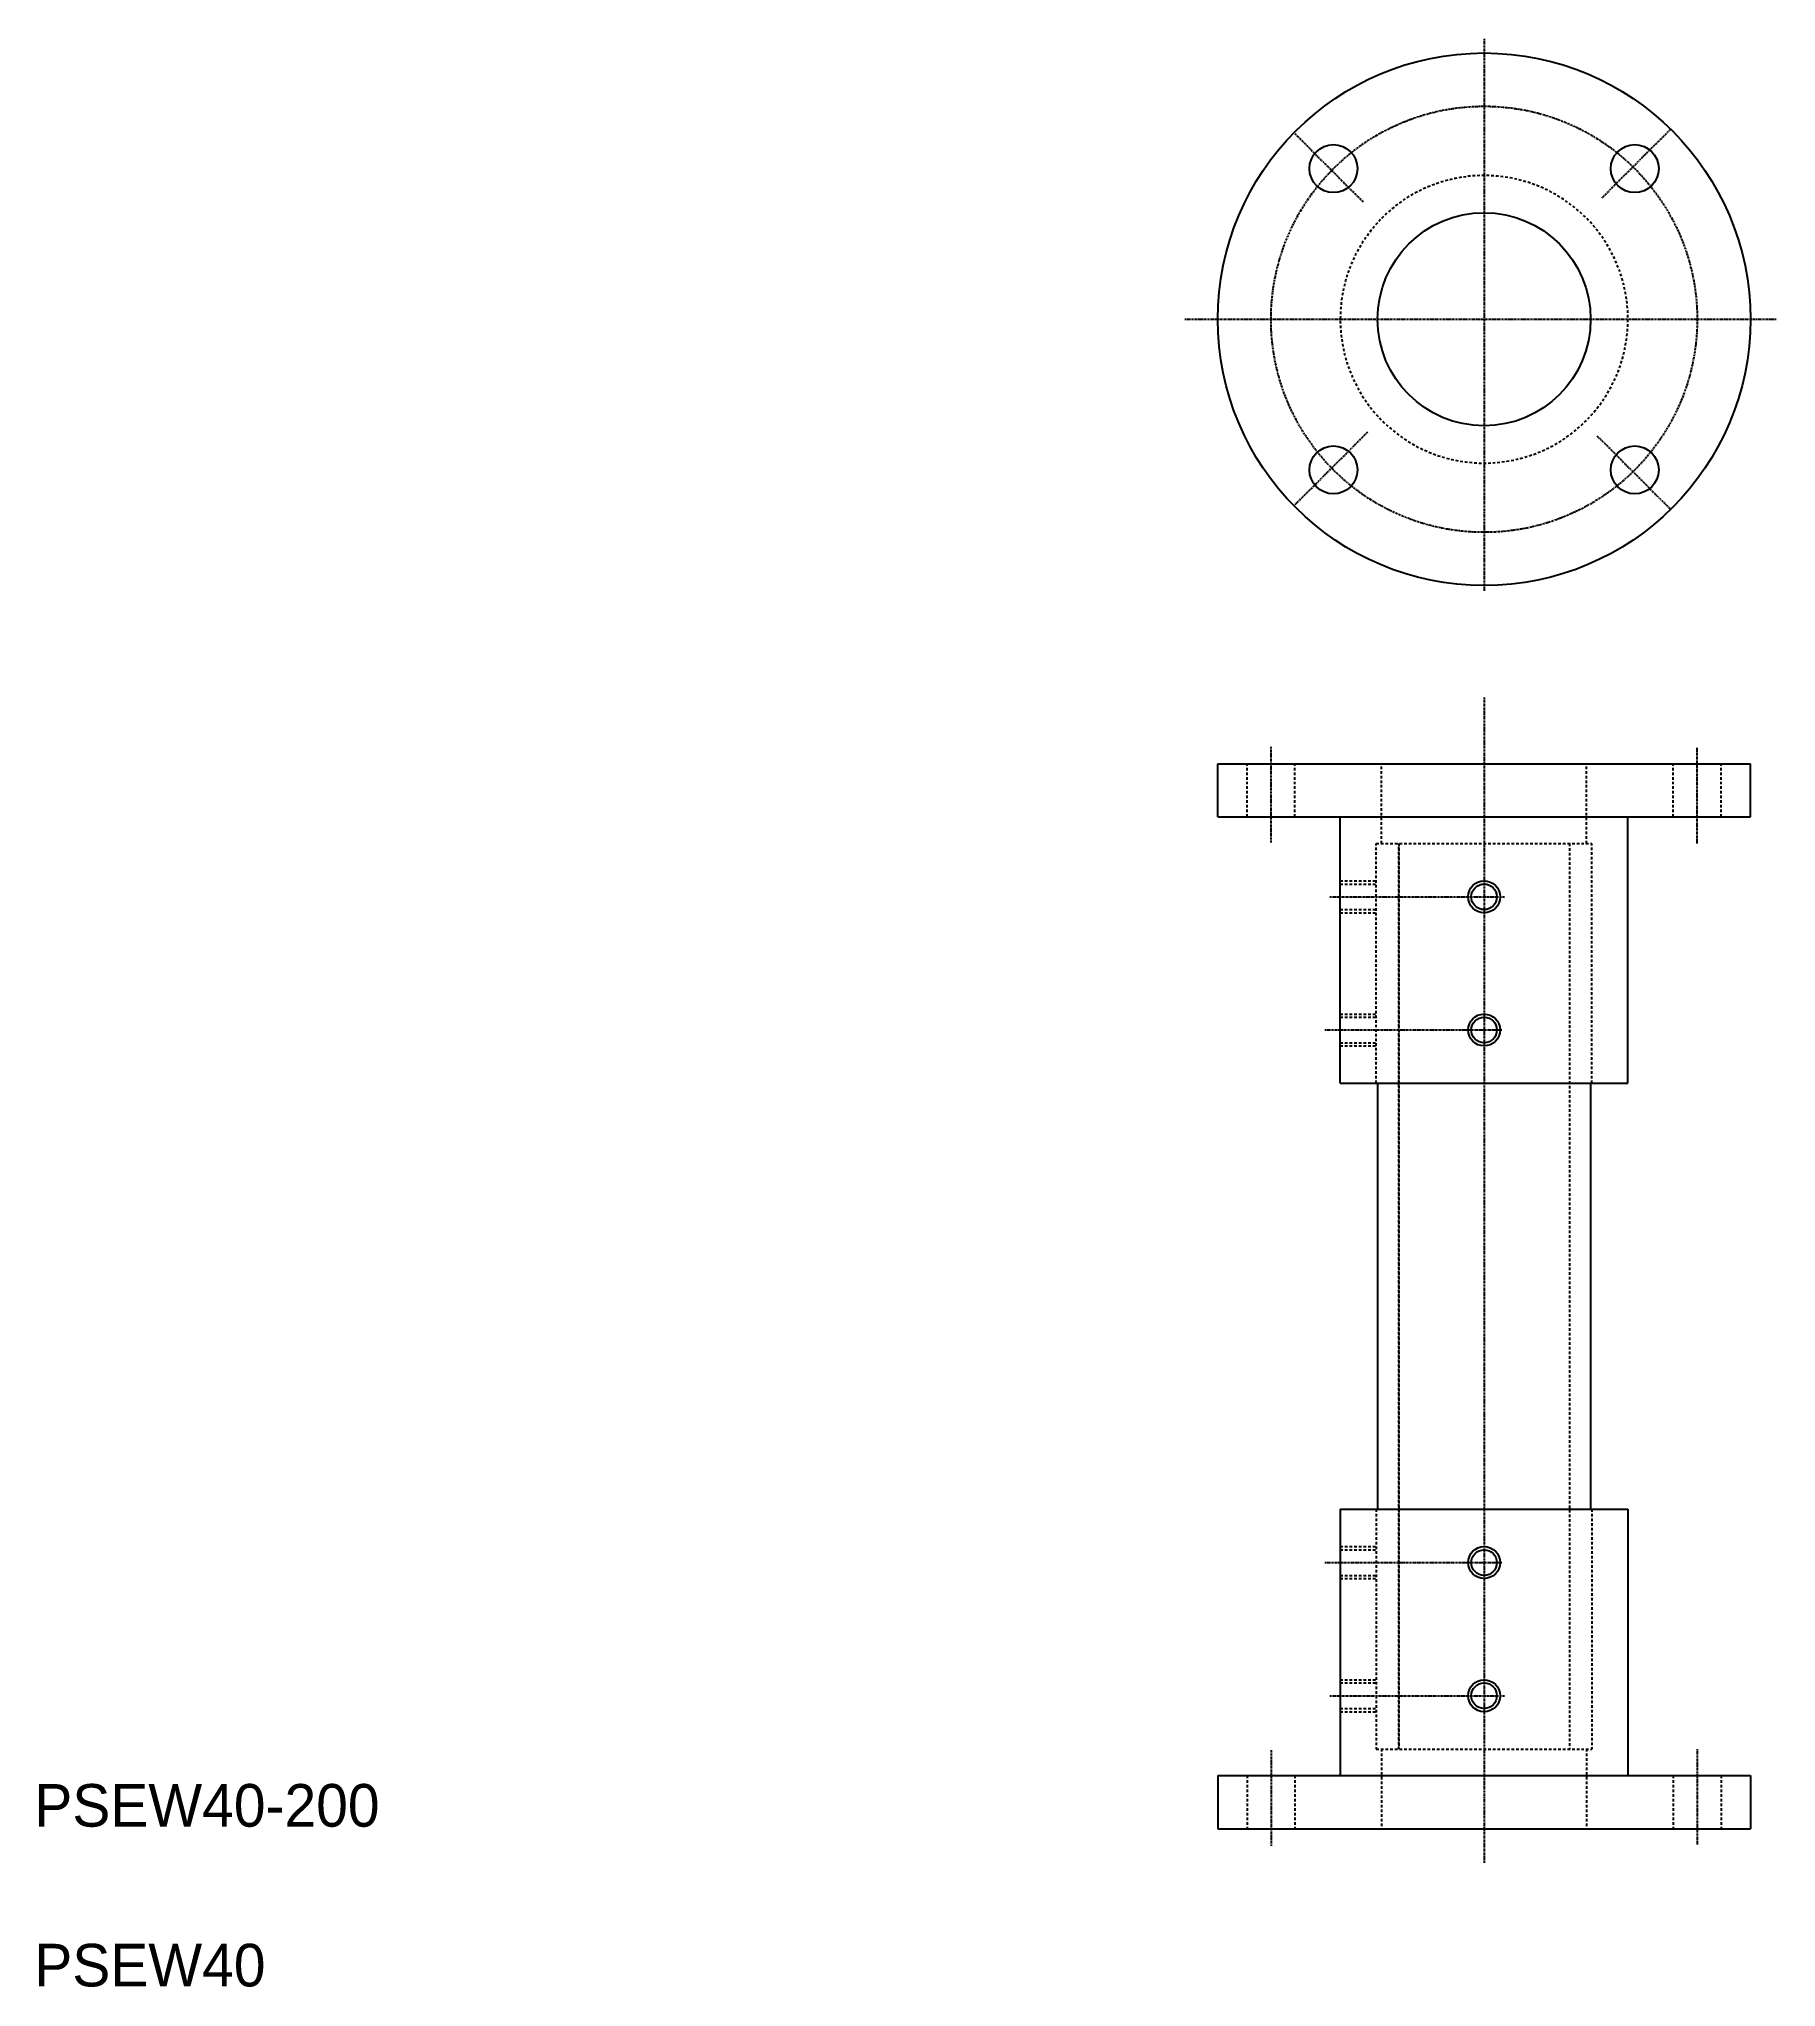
# Model space of a CAD drawing. Extents: x 21 to 347, y 20 to 386.
import ezdxf

# ---------------------------------------------------------------- set-up
doc = ezdxf.new("R2010")
doc.units = 0
doc.header["$LTSCALE"] = 0.25
doc.linetypes.add('CENTER', pattern=[2, 1.25, -0.25, 0.25, -0.25])
doc.linetypes.add('DASHED', pattern=[3.5, 2, -1.5])
doc.layers.get('0').update_dxf_attribs({"linetype": 'CONTINUOUS'})
doc.layers.add('CENTER', color=1, linetype='CENTER')

msp = doc.modelspace()

# ---------------------------------------------------------------- linework, layer by layer
for p, q in [((242.15, 249.58), (342.15, 249.58)), ((242.15, 239.58), (342.15, 239.58)), ((265.15, 189.58), (319.15, 189.58)), ((265.15, 109.58), (319.15, 109.58)), ((312.4, 98.33), (312.4, 98.33)), ((312.4, 87.08), (312.4, 87.08)), ((242.15, 59.58), (342.15, 59.58)), ((242.15, 49.58), (342.15, 49.58))]:
    msp.add_line(p, q)
at = {"color": 7, "linetype": 'CONTINUOUS'}
for p, q in [((242.15, 239.58), (242.15, 249.58)), ((342.15, 239.58), (342.15, 249.58)), ((265.15, 189.58), (265.15, 239.58)), ((319.15, 189.58), (319.15, 239.58)), ((272.15, 189.58), (272.15, 109.58)), ((312.15, 189.58), (312.15, 109.58)), ((265.15, 109.58), (265.15, 59.58)), ((319.15, 109.58), (319.15, 59.58)), ((242.15, 59.58), (242.15, 49.58)), ((342.15, 59.58), (342.15, 49.58))]:
    msp.add_line(p, q, dxfattribs=at)
at = {"color": 3, "linetype": 'DASHED'}
for p, q in [((247.65, 239.58), (247.65, 249.58)), ((256.65, 239.58), (256.65, 249.58)), ((272.9, 234.58), (272.9, 249.58)), ((311.4, 234.58), (311.4, 249.58)), ((327.65, 239.58), (327.65, 249.58)), ((336.65, 239.58), (336.65, 249.58)), ((271.9, 234.58), (312.4, 234.58)), ((271.9, 189.58), (271.9, 234.58)), ((276.15, 64.58), (276.15, 234.58)), ((276.15, 234.58), (276.15, 64.58)), ((308.15, 234.58), (308.15, 64.58)), ((312.4, 189.58), (312.4, 234.58)), ((265.15, 227.58), (271.9, 227.58)), ((265.15, 226.98), (271.9, 226.98)), ((265.15, 222.18), (271.9, 222.18)), ((265.15, 221.58), (271.9, 221.58)), ((265.15, 202.58), (271.9, 202.58)), ((265.15, 201.98), (271.9, 201.98)), ((265.15, 197.18), (271.9, 197.18)), ((265.15, 196.58), (271.9, 196.58)), ((271.9, 109.58), (271.9, 64.58)), ((312.4, 109.58), (312.4, 64.58)), ((265.15, 102.58), (271.9, 102.58)), ((265.15, 101.98), (271.9, 101.98)), ((265.15, 97.18), (271.9, 97.18)), ((265.15, 96.58), (271.9, 96.58)), ((265.15, 77.58), (271.9, 77.58)), ((265.15, 76.98), (271.9, 76.98)), ((265.15, 72.18), (271.9, 72.18)), ((265.15, 71.58), (271.9, 71.58)), ((271.9, 64.58), (312.4, 64.58)), ((272.9, 64.58), (272.9, 49.58)), ((311.4, 64.58), (311.4, 49.58)), ((247.65, 59.58), (247.65, 49.58)), ((256.65, 59.58), (256.65, 49.58)), ((327.65, 59.58), (327.65, 49.58)), ((336.65, 59.58), (336.65, 49.58))]:
    msp.add_line(p, q, dxfattribs=at)
for centre, radius in [((292.15, 333.02), 50), ((263.87, 361.31), 4.5), ((320.43, 361.31), 4.5), ((292.15, 333.02), 20), ((263.87, 304.74), 4.5), ((320.43, 304.74), 4.5), ((292.15, 224.58), 2.4), ((292.15, 199.58), 2.4), ((292.15, 99.58), 2.4), ((292.15, 74.58), 2.4)]:
    msp.add_circle(centre, radius)
at = {"color": 3}
for centre in [(292.15, 224.58), (292.15, 199.58), (292.15, 99.58), (292.15, 74.58)]:
    msp.add_circle(centre, 3, dxfattribs=at)
at = {"color": 3, "linetype": 'DASHED'}
msp.add_arc((292.15, 333.02), 27, 136.0151, 135.4765, dxfattribs=at)
at = {"layer": 'CENTER', "color": 1, "linetype": 'CENTER'}
for p, q in [((292.15, 385.65), (292.15, 282.01)), ((256.65, 367.85), (269.45, 355.04)), ((327.16, 368.72), (314.18, 355.73)), ((236, 333.02), (346.95, 333.02)), ((270.25, 311.8), (256.65, 298.2)), ((313.36, 311.14), (327.16, 297.33)), ((292.15, 261.98), (292.15, 43.21)), ((252.15, 234.8), (252.15, 252.76)), ((332.15, 234.57), (332.15, 252.53)), ((263.19, 224.58), (295.96, 224.58)), ((262.28, 199.58), (295.5, 199.58)), ((262.28, 99.58), (295.5, 99.58)), ((263.19, 74.58), (295.96, 74.58)), ((252.15, 64.35), (252.15, 46.39)), ((332.15, 64.58), (332.15, 46.62))]:
    msp.add_line(p, q, dxfattribs=at)
msp.add_circle((292.15, 333.02), 40, dxfattribs=at)

# ---------------------------------------------------------------- texts
for s, p in [('PSEW40-200', (20, 50)), ('PSEW40', (20, 20))]:
    msp.add_text(s, height=8).set_placement(p)

doc.saveas('drawing.dxf')
